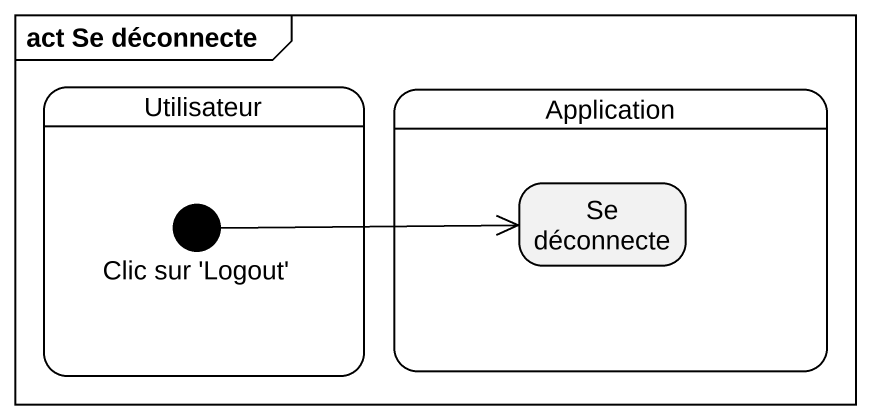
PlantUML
@startuml
mainframe act Se déconnecte
hide empty description
state Utilisateur {
  state "Clic sur 'Logout'" as Clic_sur_Logout <<start>>
}
state Application {
  state "Se déconnecte" as Se_déconnecte
}
Clic_sur_Logout -right-> Se_déconnecte
@enduml
